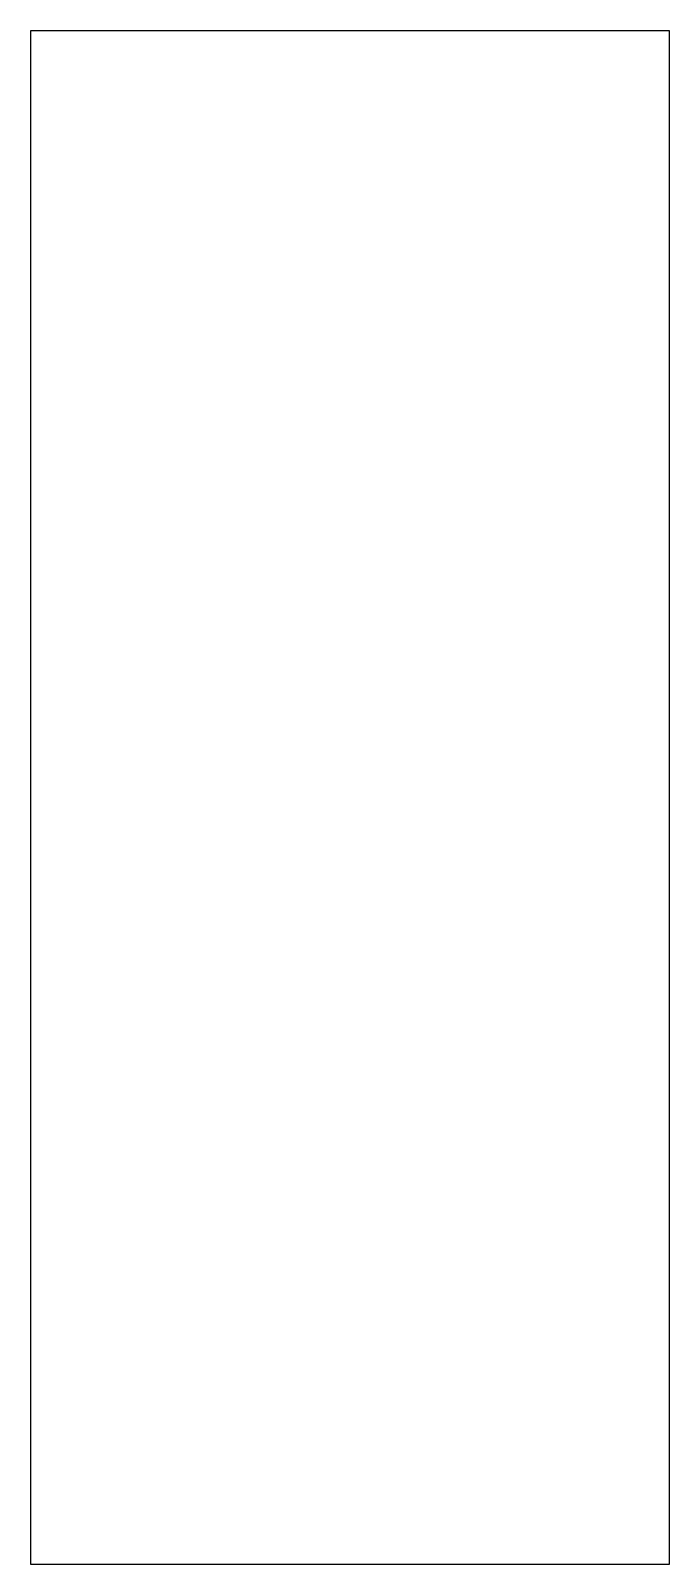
# Model space of a CAD drawing. Header units: millimetres. Extents: x -461 to 1315, y -154 to 152.
# Drawn here: x -205.23 to -202.73, y -105.43 to -99.43 of the extents above; entities that cross this region are included whole.
import ezdxf

# ---------------------------------------------------------------- set-up
doc = ezdxf.new("R2010")
doc.units = ezdxf.units.MM
doc.layers.add('C-TRAL', color=212, linetype='Continuous')

msp = doc.modelspace()

# ---------------------------------------------------------------- linework, layer by layer
at = {"layer": 'C-TRAL'}
for p, q in [((-202.7343, -99.426), (-205.2343, -99.426)), ((-205.2343, -99.426), (-205.2343, -105.426)), ((-202.7343, -99.426), (-205.2343, -99.426)), ((-205.2343, -99.426), (-205.2343, -105.426)), ((-202.7343, -105.426), (-202.7343, -99.426)), ((-202.7343, -105.426), (-202.7343, -99.426)), ((-205.2343, -105.426), (-202.7343, -105.426)), ((-205.2343, -105.426), (-202.7343, -105.426))]:
    msp.add_line(p, q, dxfattribs=at)

doc.saveas('drawing.dxf')
